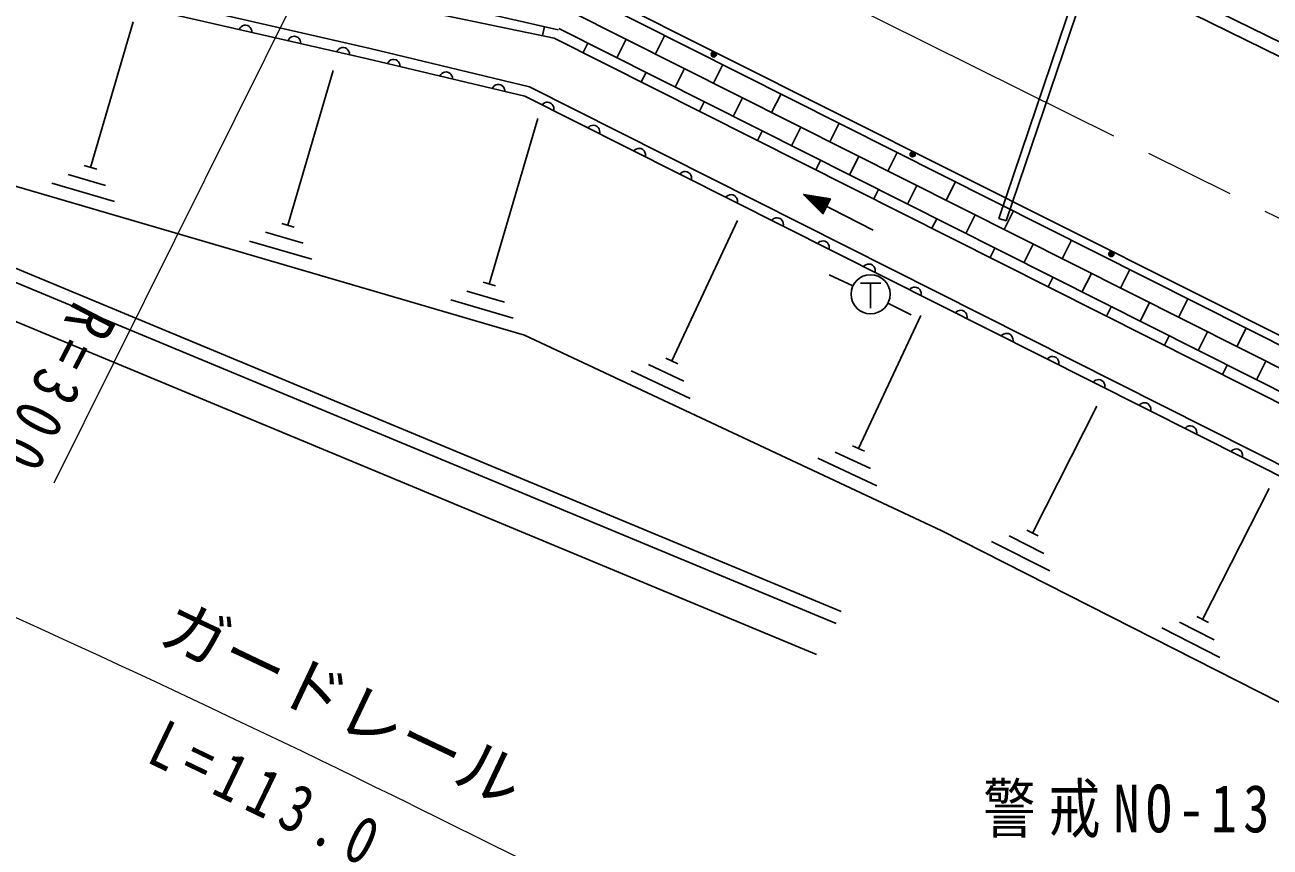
# Model space of a CAD drawing. Units: millimetres, scale not verified. Extents: x 40000 to 680000, y 20000 to 380000.
# Drawn here: x 386994 to 434822, y 241418 to 273004 of the extents above; entities that cross this region are included whole.
import ezdxf
from ezdxf.enums import TextEntityAlignment as Align

# ---------------------------------------------------------------- set-up
doc = ezdxf.new("R2010")
doc.units = ezdxf.units.MM
doc.header["$LTSCALE"] = 1000
doc.linetypes.add('CHAIN', pattern=[18.5, 12, -1.5, 3.5, -1.5])
for name, color, linetype, lineweight in [('M-BGD', 7, 'Continuous', 25), ('M-BMK', 2, 'CHAIN', 13), ('M-STR-HTXT', 7, 'Continuous', 13), ('M-STR-STRC', 7, 'Continuous', 25)]:
    doc.layers.add(name, color=color, linetype=linetype, lineweight=lineweight)
doc.styles.add('ＭＳ ゴシック', font='')
doc.styles.get('ＭＳ ゴシック').set_extended_font_data('MS Gothic')

msp = doc.modelspace()

# ---------------------------------------------------------------- linework, layer by layer
at = {"layer": 'M-BGD'}
for p, q in [((379617, 276827), (400254, 272095)), ((400157, 271706), (379528, 276436)), ((428734, 275523), (453765, 263190)), ((428513, 275074), (453543, 262741)), ((459313, 248954), (408273, 274585)), ((424403, 265572), (427497, 274705)), ((424687, 265475), (427767, 274567)), ((407480, 272817), (400881, 274323)), ((408221, 274289), (448790, 253860)), ((407320, 272500), (400780, 273852)), ((389514, 267527), (391150, 273121)), ((448431, 253146), (407861, 273575)), ((406953, 272937), (406874, 272592)), ((448071, 252431), (407501, 272860)), ((407320, 272500), (447890, 252071)), ((408618, 272298), (408437, 271938)), ((410094, 272450), (409734, 271736)), ((411570, 272603), (411210, 271888)), ((406194, 270264), (400157, 271706)), ((400254, 272095), (406374, 270622)), ((397099, 265309), (398836, 271250)), ((412327, 271326), (411967, 270611)), ((413803, 271478), (413443, 270764)), ((410851, 271173), (410669, 270814)), ((446764, 249836), (406194, 270264)), ((406374, 270622), (446944, 250193)), ((416036, 270354), (415676, 269639)), ((413083, 270049), (412902, 269689)), ((414560, 270201), (414200, 269487)), ((404830, 263048), (406691, 269413)), ((415316, 268925), (415135, 268565)), ((416793, 269077), (416433, 268363)), ((418269, 269229), (417909, 268515)), ((419025, 267953), (418666, 267238)), ((420502, 268105), (420142, 267390)), ((389754, 267457), (389274, 267598)), ((417549, 267800), (417368, 267441)), ((390433, 266217), (388033, 266918)), ((390093, 266837), (388654, 267258)), ((422735, 266981), (422375, 266266)), ((419576, 265124), (416898, 266485)), ((419782, 266676), (419601, 266316)), ((421258, 266828), (420899, 266114)), ((411841, 260093), (414371, 265487)), ((422015, 265552), (421834, 265192)), ((423491, 265704), (423131, 264989)), ((424687, 265475), (424403, 265572)), ((424967, 265856), (424608, 265142)), ((397678, 264619), (396239, 265040)), ((397339, 265239), (396859, 265379)), ((398018, 263998), (395618, 264700)), ((425724, 264580), (425364, 263865)), ((427200, 264732), (426841, 264017)), ((424248, 264427), (424067, 264068)), ((429433, 263607), (429073, 262893)), ((405070, 262978), (404590, 263118)), ((418797, 262975), (417891, 263399)), ((419086, 263077), (419866, 263077)), ((419476, 263077), (419476, 262117)), ((426481, 263303), (426300, 262943)), ((427957, 263455), (427597, 262741)), ((405409, 262358), (403970, 262779)), ((405749, 261737), (403350, 262439)), ((420145, 262318), (421036, 261864)), ((428714, 262178), (428533, 261819)), ((430190, 262331), (429830, 261616)), ((431666, 262483), (431306, 261769)), ((419012, 256729), (421407, 261836)), ((432423, 261206), (432063, 260492)), ((433899, 261359), (433539, 260644)), ((430947, 261054), (430765, 260694)), ((412067, 259987), (411614, 260199)), ((412548, 258657), (410284, 259718)), ((412307, 259322), (410949, 259959)), ((433179, 259930), (432998, 259570)), ((434656, 260082), (434296, 259368)), ((425695, 253484), (428173, 258362)), ((419479, 255958), (418121, 256595)), ((419239, 256623), (418786, 256835)), ((419719, 255293), (417456, 256355)), ((432232, 250163), (434788, 255197)), ((425918, 253371), (425472, 253597)), ((426356, 252026), (424127, 253158)), ((426137, 252698), (424800, 253378)), ((432455, 250050), (432009, 250277)), ((432893, 248706), (430664, 249838)), ((432674, 249378), (431337, 250057))]:
    msp.add_line(p, q, dxfattribs=at)
for points in [[(257553, 287993), (267040, 292241), (277943, 289692), (291961, 287851), (348175, 275532), (368944, 270718), (376165, 269868), (406183, 261089), (422184, 253585), (441696, 243673), (454331, 238841)], [(395712, 272725), (395706, 272788), (395688, 272844), (395651, 272904), (395609, 272944), (395555, 272977), (395477, 272995), (395414, 272989), (395358, 272971), (395298, 272933), (395258, 272891), (395225, 272837)], [(397588, 272295), (397582, 272358), (397564, 272414), (397526, 272474), (397484, 272514), (397430, 272547), (397352, 272565), (397289, 272559), (397234, 272541), (397174, 272503), (397133, 272461), (397100, 272407)], [(399463, 271865), (399457, 271928), (399439, 271984), (399401, 272044), (399359, 272084), (399305, 272117), (399227, 272135), (399164, 272129), (399109, 272111), (399049, 272073), (399009, 272031), (398976, 271977)], [(401406, 271408), (401401, 271471), (401383, 271527), (401346, 271587), (401305, 271628), (401251, 271661), (401173, 271680), (401110, 271674), (401055, 271656), (400994, 271619), (400954, 271578), (400920, 271524)], [(403419, 270927), (403413, 270990), (403396, 271046), (403359, 271106), (403317, 271147), (403263, 271180), (403186, 271199), (403123, 271193), (403067, 271176), (403007, 271139), (402966, 271097), (402932, 271043)], [(405431, 270447), (405426, 270510), (405408, 270565), (405371, 270626), (405329, 270666), (405276, 270700), (405198, 270718), (405135, 270713), (405079, 270695), (405019, 270658), (404978, 270617), (404945, 270563)], [(407299, 269708), (407309, 269771), (407304, 269829), (407282, 269896), (407251, 269945), (407206, 269990), (407135, 270026), (407072, 270035), (407014, 270031), (406947, 270009), (406898, 269977), (406853, 269933)], [(409063, 268820), (409072, 268882), (409068, 268940), (409046, 269008), (409015, 269057), (408970, 269102), (408899, 269138), (408836, 269147), (408778, 269143), (408711, 269120), (408662, 269089), (408617, 269045)], [(410827, 267932), (410836, 267994), (410832, 268052), (410810, 268119), (410779, 268169), (410734, 268214), (410663, 268249), (410600, 268259), (410542, 268254), (410475, 268232), (410426, 268201), (410381, 268156)], [(372703, 257219), (377038, 267644), (418344, 250469)], [(412591, 267043), (412600, 267106), (412596, 267164), (412574, 267231), (412543, 267280), (412498, 267325), (412427, 267361), (412364, 267370), (412306, 267366), (412239, 267344), (412189, 267313), (412145, 267268)], [(373158, 257024), (377302, 266990), (418149, 250006)], [(414355, 266155), (414364, 266218), (414360, 266276), (414338, 266343), (414307, 266392), (414262, 266437), (414190, 266473), (414128, 266482), (414070, 266478), (414003, 266456), (413953, 266425), (413908, 266380)], [(417403, 248815), (377302, 265489), (373639, 256682)], [(416119, 265267), (416128, 265329), (416124, 265388), (416102, 265455), (416070, 265504), (416026, 265549), (415954, 265585), (415892, 265594), (415834, 265590), (415766, 265567), (415717, 265536), (415672, 265492)], [(417883, 264379), (417892, 264441), (417888, 264499), (417865, 264567), (417834, 264616), (417790, 264661), (417718, 264697), (417656, 264706), (417598, 264701), (417530, 264679), (417481, 264648), (417436, 264604)], [(419647, 263490), (419656, 263553), (419652, 263611), (419629, 263678), (419598, 263728), (419554, 263772), (419482, 263808), (419420, 263818), (419361, 263813), (419294, 263791), (419245, 263760), (419200, 263715)], [(421411, 262602), (421420, 262665), (421415, 262723), (421393, 262790), (421362, 262839), (421318, 262884), (421246, 262920), (421183, 262929), (421125, 262925), (421058, 262903), (421009, 262872), (420964, 262827)], [(423175, 261714), (423184, 261777), (423179, 261835), (423157, 261902), (423126, 261951), (423081, 261996), (423010, 262032), (422947, 262041), (422889, 262037), (422822, 262015), (422773, 261983), (422728, 261939)], [(424938, 260826), (424948, 260888), (424943, 260947), (424921, 261014), (424890, 261063), (424845, 261108), (424774, 261144), (424711, 261153), (424653, 261149), (424586, 261126), (424537, 261095), (424492, 261051)], [(426702, 259938), (426711, 260000), (426707, 260058), (426685, 260125), (426654, 260175), (426609, 260220), (426538, 260256), (426475, 260265), (426417, 260260), (426350, 260238), (426301, 260207), (426256, 260162)], [(428466, 259049), (428475, 259112), (428471, 259170), (428449, 259237), (428418, 259287), (428373, 259331), (428302, 259367), (428239, 259376), (428181, 259372), (428114, 259350), (428064, 259319), (428020, 259274)], [(430230, 258161), (430239, 258224), (430235, 258282), (430213, 258349), (430182, 258398), (430137, 258443), (430066, 258479), (430003, 258488), (429945, 258484), (429878, 258462), (429828, 258431), (429784, 258386)], [(431994, 257273), (432003, 257335), (431999, 257394), (431977, 257461), (431945, 257510), (431901, 257555), (431829, 257591), (431767, 257600), (431709, 257596), (431642, 257574), (431592, 257542), (431547, 257498)], [(433758, 256385), (433767, 256447), (433763, 256505), (433741, 256573), (433709, 256622), (433665, 256667), (433593, 256703), (433531, 256712), (433473, 256707), (433405, 256685), (433356, 256654), (433311, 256610)]]:
    msp.add_lwpolyline(points, dxfattribs=at)
for points in [[(416898, 266485), (417645, 265747), (417935, 266317)], [(417005, 266431), (417636, 265819), (417872, 266282)], [(417112, 266377), (417628, 265890), (417809, 266247)], [(417219, 266322), (417619, 265962), (417746, 266211)], [(417326, 266268), (417611, 266033), (417683, 266176)], [(417469, 266195), (417602, 266105), (417621, 266141)]]:
    msp.add_lwpolyline(points, close=True, dxfattribs=at)
for centre, radius in [((413455, 271870), 100), ((413455, 271870), 60), ((413455, 271870), 20), ((421091, 268036), 100), ((421091, 268036), 60), ((421091, 268036), 20), ((428726, 264202), 100), ((428726, 264202), 60), ((428726, 264202), 20), ((419476, 262657), 750)]:
    msp.add_circle(centre, radius, dxfattribs=at)
at = {"layer": 'M-BMK'}
msp.add_line((401488, 282317), (448133, 259142), dxfattribs=at)
at = {"layer": 'M-STR-HTXT'}
for p, q in [((388122, 255415), (401488, 282317)), ((401825, 243052), (425468, 231386))]:
    msp.add_line(p, q, dxfattribs=at)
msp.add_arc((180585, -205337), 500000, 63.73779, 69.44397, dxfattribs=at)

# ---------------------------------------------------------------- texts
at = {"layer": 'M-STR-HTXT', "style": 'ＭＳ ゴシック'}
msp.add_text('ガードレール', height=1833, rotation=334.6, dxfattribs=at).set_placement((391813, 248833), align=Align.BOTTOM_LEFT)
at = {"layer": 'M-STR-HTXT', "char_height": 1833, "attachment_point": 7, "style": 'ＭＳ ゴシック'}
for s, insert, rotation in [('\\T1.42;\\W0.8;R=300', (388888, 262480), 242.6), ('\\T1.39;\\W0.8;L=113.0', (391587, 244690), 334.2)]:
    msp.add_mtext(s, dxfattribs=dict(at, insert=insert, rotation=rotation))
at = {"layer": 'M-STR-STRC', "insert": (423805, 241779), "char_height": 1833, "attachment_point": 7, "style": 'ＭＳ ゴシック'}
msp.add_mtext('\\T1.25;\\W0.8;警戒NO-13-40', dxfattribs=at)

doc.saveas('drawing.dxf')
